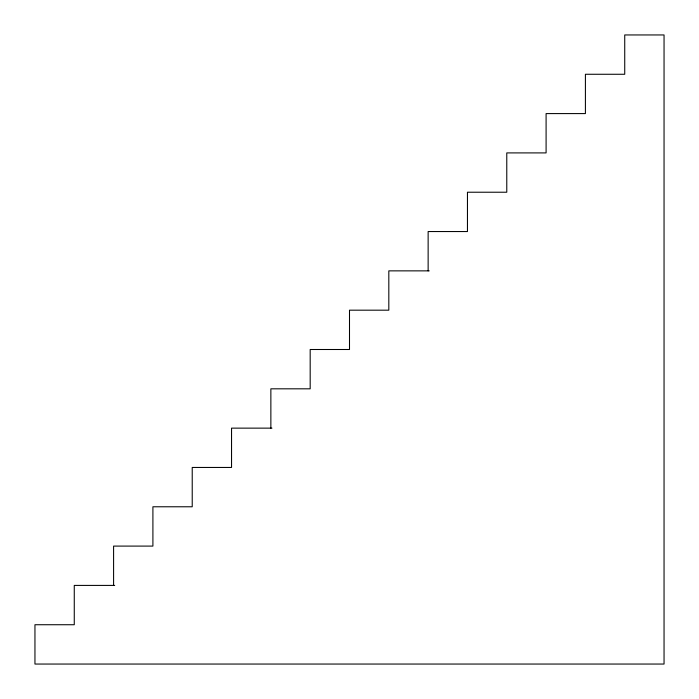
<?xml version="1.0" encoding="UTF-8"?>
<svg xmlns="http://www.w3.org/2000/svg" width="699" height="699" viewBox="0 0 699 699"><rect width="100%" height="100%" fill="white"/><g stroke="black" fill="none" stroke-linecap="round" stroke-linejoin="round"><path stroke-width="1.05" d="M429.23 270.863L388.819 270.863L388.819 310.181L349.5 310.181L349.5 349.5L310.181 349.5L310.181 388.819L270.863 388.819L270.863 428.137M271.955 428.137L231.544 428.137L231.544 467.456L192.225 467.456L192.225 506.775L152.906 506.775L152.906 546.094L113.588 546.094L113.588 585.413M114.68 585.413L74.269 585.413L74.269 624.731L34.95 624.731L34.95 664.05L664.05 664.05L664.05 34.95L624.731 34.95L624.731 74.269L585.413 74.269L585.413 113.588L546.094 113.588L546.094 152.906L506.775 152.906L506.775 192.225L467.456 192.225L467.456 231.544L428.137 231.544L428.137 270.863"/></g></svg>
